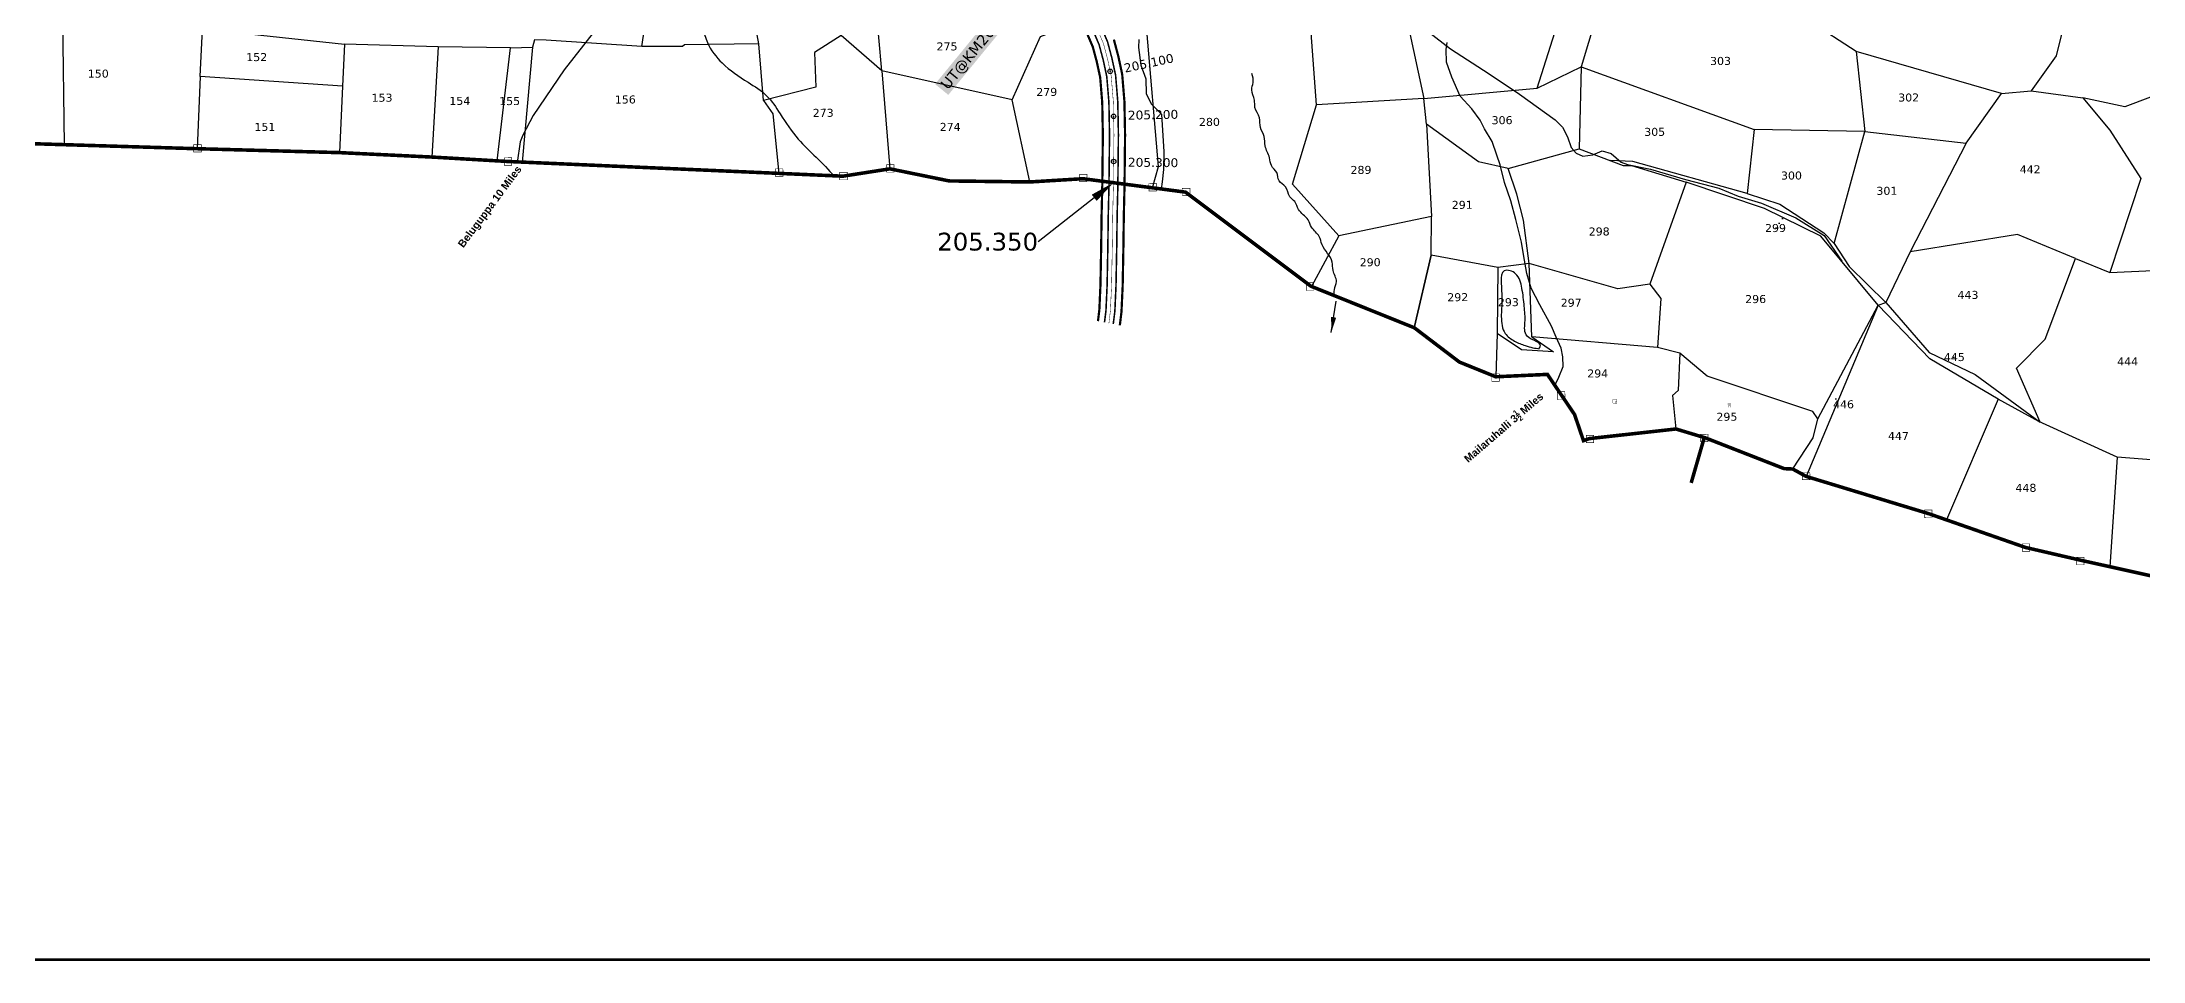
# Model space of a CAD drawing. Header units: inches. Extents: x 735322 to 750113, y 1636749 to 1642626.
# Drawn here: x 740635 to 745361, y 1636749 to 1638816 of the extents above; entities that cross this region are included whole.
import ezdxf
from ezdxf import colors
from ezdxf.entities.mleader import LeaderData, LeaderLine
from ezdxf.enums import TextEntityAlignment as Align
from ezdxf.math import Vec2, Vec3

# ---------------------------------------------------------------- set-up
doc = ezdxf.new("R2010")
doc.units = ezdxf.units.IN
doc.header["$MEASUREMENT"] = 0
doc.header["$PDMODE"] = 32
doc.header["$PDSIZE"] = 10
for name, pattern in [('ACAD_ISO02W100', [15, 12, -3]), ('DOT2', [0.125, 0, -0.125]), ('HIDDEN2', [0.1875, 0.125, -0.0625])]:
    doc.linetypes.add(name, pattern=pattern)
for name, color, linetype in [('CANAL1', 1, 'Continuous'), ('CART TRACK', 6, 'Continuous'), ('CSMark', 72, 'Continuous'), ('HILL', 247, 'Continuous'), ('PLOT', 7, 'Continuous'), ('PLOT NO', 7, 'Continuous'), ('SQUARE TANKS', 230, 'Continuous'), ('STRUCTURE', 5, 'Continuous'), ('TANKS-STREAM', 4, 'Continuous'), ('VILLAGE BOUNDRY', 5, 'Continuous'), ('VILLAGE STONES', 240, 'Continuous')]:
    doc.layers.add(name, color=color, linetype=linetype)
doc.styles.get("Standard").update_dxf_attribs({"font": 'verdana_0.ttf'})
doc.dimstyles.get("Standard").update_dxf_attribs({"dimtxt": 0.18, "dimasz": 35, "dimexe": 0.18, "dimexo": 0.0625, "dimgap": 0.09, "dimtad": 0, "dimtih": 1, "dimtoh": 1, "dimdec": 4, "dimzin": 0, "dimdsep": 46, "dimtxsty": 'Standard', "dimcen": 0.0935, "dimadec": 0, "dimazin": 0, "dimtfac": 1, "dimtdec": 4, "dimtofl": 0, "dimtmove": 0, "dimatfit": 3, "dimfxl": 0, "dimtolj": 1, "dimtzin": 0, "dimarcsym": 0})

msp = doc.modelspace()

# ---------------------------------------------------------------- linework, layer by layer
at = {"color": 3}
for p in [(743037.8, 1638750), (743045.5, 1638648.7), (743045.6, 1638547)]:
    msp.add_point(p, dxfattribs=at)
at = {"layer": 'CANAL1', "color": 1, "const_width": 5}
for points in [[(742985, 1638837), (742998.7, 1638804.9), (743007.6, 1638771.6), (743015.3, 1638736.1), (743019.9, 1638680), (743021.3, 1638607.3), (743020, 1638490.7), (743018.5, 1638427.7), (743017.5, 1638354.1), (743015.9, 1638269.1), (743013.4, 1638213), (743010.3, 1638188)], [(743046.1, 1638821.3), (743056.2, 1638783.3), (743064.8, 1638743.4), (743069.8, 1638682.5), (743071.3, 1638607.5), (743070, 1638489.9), (743068.5, 1638426.8), (743067.5, 1638353.3), (743065.9, 1638267.5), (743063.2, 1638208.8), (743059.5, 1638178.6)]]:
    msp.add_lwpolyline(points, dxfattribs=at)
at = {"layer": 'CANAL1', "color": 5, "const_width": 3.5}
for points in [[(742998.8, 1638842.9), (743012.9, 1638809.8), (743022.2, 1638775.1), (743030.1, 1638738.3), (743034.9, 1638680.7), (743036.3, 1638607.3), (743035, 1638490.5), (743033.5, 1638427.4), (743032.5, 1638353.9), (743030.9, 1638268.7), (743028.3, 1638211.7), (743025, 1638185.2)], [(743044.7, 1638181.5), (743048.3, 1638210), (743050.9, 1638268), (743052.5, 1638353.5), (743053.5, 1638427.1), (743055, 1638490.1), (743056.3, 1638607.4), (743054.9, 1638681.7), (743050, 1638741.2), (743041.6, 1638779.8), (743031.9, 1638816.4), (743017.1, 1638850.9)]]:
    msp.add_lwpolyline(points, dxfattribs=at)
at = {"layer": 'CANAL1', "color": 1, "linetype": 'HIDDEN2', "ltscale": 100, "const_width": 1}
msp.add_lwpolyline([(743008, 1638846.9), (743022.4, 1638813.1), (743031.9, 1638777.5), (743040.1, 1638739.7), (743044.9, 1638681.2), (743046.3, 1638607.4), (743045, 1638490.3), (743043.5, 1638427.2), (743042.5, 1638353.7), (743040.9, 1638268.3), (743038.3, 1638210.9), (743034.9, 1638183.3)], dxfattribs=at)
at = {"layer": 'CART TRACK'}
for points in [[(741874.9, 1638836.4), (741809.3, 1638753.5), (741739.8, 1638650.5), (741716.2, 1638606), (741710.5, 1638591.1), (741703.4, 1638544.9)], [(743730.7, 1638856.6), (743803.5, 1638800.9), (743890.5, 1638744.3), (743958.9, 1638698.8), (744038.6, 1638641.1), (744055.6, 1638624.5), (744066.6, 1638602.5), (744074.6, 1638578.8), (744085.9, 1638565.8), (744101.2, 1638559.2), (744123.8, 1638562.3), (744144.6, 1638571.3), (744165, 1638565.1), (744187.7, 1638545.7), (744201.4, 1638540.1), (744253.2, 1638529.6), (744332, 1638506.9), (744407, 1638486.8), (744450.9, 1638469.5), (744502.8, 1638453.2), (744580.5, 1638420.5), (744644.4, 1638380.7), (744683.9, 1638322.8)], [(743102.2, 1638821.5), (743101.3, 1638803.5), (743106.7, 1638763.5), (743117.9, 1638732.9), (743118.6, 1638699.3), (743130.5, 1638676.1), (743152.9, 1638653.3), (743155.4, 1638617.2), (743158.7, 1638569.5), (743157.9, 1638529.2), (743155.1, 1638501.1), (743152.8, 1638484.7)], [(744038.4, 1638043.5), (744047.5, 1638062.3), (744056.9, 1638086.1), (744056, 1638107.5), (744052.4, 1638127.5), (744041.3, 1638151.7), (744030.6, 1638176.6), (744004.1, 1638224.7), (743985.2, 1638262), (743975.1, 1638295.3), (743967.6, 1638338), (743962.9, 1638366), (743950.4, 1638416.5), (743939.4, 1638458.3), (743924.9, 1638499.7), (743915, 1638539.8), (743907.6, 1638561.4), (743897.1, 1638592.4), (743879.7, 1638620.4), (743870.3, 1638640), (743851.2, 1638665.9), (743825.1, 1638693.9), (743806.3, 1638736.5), (743794.5, 1638770.7), (743793.6, 1638798.8), (743795.6, 1638815.1)]]:
    msp.add_lwpolyline(points, dxfattribs=at)
msp.add_spline([(742055.6, 1639134.7), (742060.4, 1639111.8), (742060.4, 1639092.4), (742056.4, 1639062), (742052.7, 1639035.2), (742052.3, 1639004.3), (742054.6, 1638981.3), (742065.7, 1638958.7), (742088, 1638920.1), (742100.6, 1638897), (742109.6, 1638867.2), (742119.5, 1638846.2), (742131.7, 1638814.8), (742164.8, 1638768.8), (742223.2, 1638725.4), (742264.8, 1638695.1), (742295.1, 1638654.6), (742336.2, 1638597.3), (742376.3, 1638556.5), (742417.6, 1638514.3)], degree=3, dxfattribs=at)
at = {"layer": 'HILL'}
msp.add_spline([(744002.2, 1638126), (744005.5, 1638130.9), (743976.1, 1638154.1), (743970.9, 1638184.7), (743969.3, 1638221.5), (743964.1, 1638261.9), (743950, 1638294.6), (743937.3, 1638301.4), (743923.9, 1638300.9), (743917.6, 1638278.4), (743919.1, 1638234.9), (743917.7, 1638198.1), (743926.7, 1638160.3), (743947.3, 1638143.2), (743971.5, 1638133), (743988.9, 1638128.3), (744003.2, 1638125.6)], degree=3, dxfattribs=at)
at = {"layer": 'PLOT'}
for points in [[(745918.7, 1639098.3), (745833.1, 1639162.3), (745756.7, 1639087.1), (745742.8, 1639267.8), (745668.8, 1639394), (745646.1, 1639521.6), (745505.5, 1639501.6), (745436.9, 1639437.1), (745269.6, 1639438.7), (745254.6, 1639335.2), (745253, 1639137.6), (745165.7, 1638784.9), (745109.8, 1638706.1)], [(742258, 1638684.1), (742247.4, 1638812), (742217.9, 1638970.4), (742425.7, 1639205.5)], [(743707.6, 1638856.2), (743656.8, 1638991.5), (743890.7, 1639061.9), (744093.6, 1639012.7), (744165.5, 1638987.5), (744097.2, 1638760.1)], [(744716.4, 1638794.9), (744611.5, 1638862), (744542.3, 1638891.3), (744182.9, 1639028.1), (744165.5, 1638987.5)], [(743998.1, 1638712.1), (744093.6, 1639012.7)], [(742247.4, 1638812), (742080, 1638809.3), (742075.7, 1638805.7), (741983.8, 1638805.7), (742006.3, 1638956.1), (742002.6, 1638971.5)], [(743485.2, 1638897.3), (743602.6, 1638962.4), (743707.6, 1638856.2), (743743.7, 1638688.7)], [(742523.9, 1638751.4), (742510.6, 1638900.8)], [(742856.9, 1638501.1), (742817.4, 1638685.8), (742881.3, 1638828.6), (743084.8, 1638904.9)], [(743552, 1638380), (743447.7, 1638496.4), (743502, 1638674.5), (743485.2, 1638897.3), (743328.8, 1638906.5), (743240.6, 1638880.3), (743201.2, 1638845.4), (743120.4, 1638842)], [(740680.7, 1638867.8), (740684.8, 1638584.9)], [(740990.3, 1638738.7), (740995.7, 1638843.7), (741099, 1638834.2), (741315, 1638810.9)], [(743132.8, 1638487.9), (743146.2, 1638536.2), (743120.4, 1638842)], [(741526, 1638805), (741315, 1638810.9), (741310.9, 1638716.7), (741303.7, 1638567.1)], [(741688.4, 1638802.6), (741526, 1638805), (741511.6, 1638557.1)], [(741658.7, 1638548.5), (741688.4, 1638802.6), (741738.4, 1638804.5)], [(741983.8, 1638805.7), (741768.6, 1638820.4), (741742.9, 1638821.1), (741738.4, 1638804.5), (741715.2, 1638545.7)], [(742523.9, 1638751.4), (742432.4, 1638830.4), (742372.6, 1638792), (742375.8, 1638714.1), (742258, 1638684.1), (742279, 1638654.7), (742292, 1638520.4)], [(745042.7, 1638700.2), (744716.4, 1638794.9), (744735.5, 1638614.3)], [(741310.9, 1638716.7), (740990.3, 1638738.7), (740984, 1638575.9)], [(742817.4, 1638685.8), (742523.9, 1638751.4), (742542.3, 1638530.6)], [(743749.1, 1638631), (743743.7, 1638688.7), (743998.1, 1638712.1), (744097.2, 1638760.1), (744092.7, 1638575.5)], [(744097.2, 1638760.1), (744486.5, 1638619.4), (744470.6, 1638474.9), (744213.7, 1638546.9), (744162.7, 1638549)], [(744963.5, 1638588.2), (745042.7, 1638700.2), (745109.8, 1638706.1), (745226.1, 1638690.5), (745286.7, 1638617.8), (745356.4, 1638509.1), (745286.9, 1638297.3)], [(745647.8, 1638635.5), (745436.2, 1638713.3), (745320.4, 1638669.9), (745226.1, 1638690.5)], [(743743.7, 1638688.7), (743502, 1638674.5)], [(743932.8, 1638531.6), (743866.3, 1638546.4), (743749.1, 1638631), (743760.8, 1638423.7)], [(744735.5, 1638614.3), (744486.5, 1638619.4)], [(744666.6, 1638362.4), (744735.5, 1638614.3), (744963.5, 1638588.2), (744837.2, 1638343.9)], [(743980.2, 1638317.7), (743967.6, 1638415.1), (743952.7, 1638473.7), (743932.8, 1638531.6), (744092.7, 1638575.5), (744191.9, 1638538), (744210.9, 1638537.9), (744333.7, 1638500.8)], [(744765.7, 1638223.8), (744636.4, 1638379.4), (744509.5, 1638441.2), (744333.7, 1638500.8), (744251.7, 1638271.3), (744276.9, 1638239.3), (744269.3, 1638128.9)], [(744470.6, 1638474.9), (744544.7, 1638451.2), (744643.5, 1638386.9), (744666.6, 1638362.4), (744700.6, 1638311.1), (744783.1, 1638229.6)], [(743722, 1638173.1), (743759.6, 1638336.5), (743760.8, 1638423.7), (743552, 1638380), (743490.5, 1638266.1)], [(745209.4, 1638328.9), (745078.8, 1638383), (744837.2, 1638343.9), (744783.1, 1638229.6)], [(743910.1, 1638308.9), (743759.6, 1638336.5), (743722, 1638173.1)], [(743986.4, 1638152.8), (743980.2, 1638317.7), (743910.1, 1638308.9), (743908.6, 1638160.5)], [(744251.7, 1638271.3), (744180, 1638260.7), (743980.2, 1638317.7)], [(745130, 1637961), (745076.5, 1638082.5), (745141.5, 1638147.7), (745209.4, 1638328.9), (745286.9, 1638297.3), (745546.9, 1638309.4)], [(744573.3, 1637855.4), (744619.1, 1637925.5), (744629.9, 1637968.4), (744765.7, 1638223.8), (744783.1, 1638229.6), (744880.6, 1638117.4), (744984.1, 1638068.3), (745130, 1637961)], [(745035.5, 1638012.7), (744881.6, 1638103.4), (744765.7, 1638223.8), (744603.4, 1637838.8)], [(744319.2, 1638115.8), (744269.3, 1638128.9), (743986.4, 1638152.8), (744035.4, 1638118.9), (743962.9, 1638123.7), (743908.6, 1638160.5), (743905.2, 1638062.9)], [(744629.9, 1637968.4), (744618.6, 1637984.6), (744380.8, 1638064), (744319.2, 1638115.8), (744315.5, 1638032.1), (744302.9, 1638020.8), (744310.7, 1637945.4)], [(745303.4, 1637882.2), (745127, 1637962.3), (745035.5, 1638012.7), (744919.3, 1637740.9)], [(745695.2, 1637732.4), (745512.2, 1637865.4), (745303.4, 1637882.2), (745287, 1637635.6)]]:
    msp.add_lwpolyline(points, dxfattribs=at)
at = {"layer": 'PLOT NO', "linetype": 'DOT2', "ltscale": 100}
for points in [[(744535.9, 1638397.9), (744562.7, 1638436.1)], [(744935.7, 1638106.6), (744936.4, 1638084)], [(744670.3, 1638013.6), (744687.3, 1638000.3)]]:
    msp.add_lwpolyline(points, dxfattribs=at)
at = {"layer": 'SQUARE TANKS', "const_width": 0.504}
for points in [[(744168.8, 1638011.8), (744177.5, 1638011.9), (744177.5, 1638002.6), (744168.9, 1638002.6)], [(744171.9, 1638009), (744177.5, 1638009), (744177.5, 1638002.6), (744172, 1638002.6)], [(744174, 1638006.6), (744177.5, 1638006.6), (744177.5, 1638002.6), (744174, 1638002.6)], [(744423.9, 1638003.2), (744432.5, 1638003.3), (744432.6, 1637994), (744423.9, 1637994)], [(744427, 1638000.4), (744432.6, 1638000.4), (744432.6, 1637994), (744427, 1637994)], [(744429, 1637998), (744432.6, 1637998), (744432.6, 1637994), (744429, 1637994)]]:
    msp.add_lwpolyline(points, close=True, dxfattribs=at)
at = {"layer": 'STRUCTURE', "color": 5, "const_width": 5.82}
msp.add_lwpolyline([(735324.5, 1642425.8), (750031.3, 1642425.8), (750031.3, 1636751.6), (735324.5, 1636751.6)], close=True, dxfattribs=at)
at = {"layer": 'TANKS-STREAM'}
for points in [[(745017.7, 1639450.9), (745032.7, 1639449.8), (745055.1, 1639444.9), (745075, 1639446.8), (745090, 1639443.9), (745108.6, 1639447.1), (745126.4, 1639444.2), (745143.3, 1639450), (745155.3, 1639458.3), (745170.3, 1639463.1), (745182.4, 1639461.6), (745200.2, 1639464.9), (745216.7, 1639461.5), (745236.4, 1639466.2), (745259.1, 1639461.7), (745282.1, 1639463.6), (745302.1, 1639459.1), (745312.3, 1639462.4), (745323.3, 1639462.6), (745337.5, 1639459.7), (745356.4, 1639463.1), (745369, 1639464.6), (745383.6, 1639462.9), (745398.7, 1639467.3), (745406.4, 1639469.6), (745416.9, 1639470.3), (745427.4, 1639475.2), (745440.5, 1639478.7), (745446.5, 1639479.6), (745461.4, 1639489), (745471.6, 1639492.4), (745479.2, 1639499), (745482.2, 1639502.5), (745500.2, 1639507.3), (745511.5, 1639517.7), (745521.7, 1639522.6), (745537, 1639524.3), (745552.4, 1639533.5), (745568.8, 1639534.9), (745574.8, 1639535), (745582, 1639537.5), (745588.8, 1639539.1), (745602.3, 1639536.1), (745616.3, 1639540), (745635.4, 1639534.3), (745653.2, 1639532.4), (745662.1, 1639525.4), (745665.4, 1639513.1), (745664.4, 1639501.6), (745669.7, 1639490.5), (745667.1, 1639469.6), (745672.9, 1639454.5), (745674.2, 1639432.2), (745681.8, 1639414.1), (745686.4, 1639391.2), (745693.9, 1639374.8), (745703, 1639365.9), (745708.1, 1639348.9), (745722.1, 1639330.8), (745729.6, 1639309.9), (745740.7, 1639297.4), (745746.3, 1639279.1), (745753.8, 1639264), (745753.9, 1639247), (745758.6, 1639230), (745756, 1639211.9), (745761.6, 1639194.4), (745761.9, 1639172.1), (745765.8, 1639158.9), (745776, 1639155.1), (745792.1, 1639162.8), (745811.7, 1639162), (745829.9, 1639169.9), (745840.7, 1639168.7), (745847.9, 1639169.1), (745865.4, 1639162.3), (745874.4, 1639147.4), (745889.1, 1639140.1), (745904.6, 1639123.6), (745920.6, 1639115.4), (745930.4, 1639104.2), (745943.6, 1639094), (745953.4, 1639078.5), (745961.9, 1639066.9), (745963.4, 1639051.5), (745973.7, 1639037.2), (745977.1, 1639018.2), (745984.5, 1639007), (745989.1, 1638994.7), (745998.6, 1638988), (746009.4, 1638986.8), (746025.5, 1638979), (746041.7, 1638978), (746065.8, 1638968), (746078.2, 1638967.7), (746100.3, 1638957.9), (746109.1, 1638957.2), (746133.8, 1638945.9), (746153.2, 1638938.6), (746166.3, 1638937.7), (746172.4, 1638935.4), (746185.2, 1638937.9), (746201.8, 1638935.2), (746216.8, 1638941.1), (746240.4, 1638943.5), (746252.6, 1638950.2), (746258.8, 1638959), (746258.7, 1638970.5), (746268.1, 1638982.2), (746269.3, 1638992.2), (746266.3, 1638999.1), (746274.6, 1639014.7), (746275.9, 1639035), (746283.9, 1639047.7), (746291.1, 1639064.2), (746297.2, 1639073), (746311.5, 1639083.1), (746316, 1639093.5), (746330.2, 1639097.7), (746344.5, 1639098.5), (746360.1, 1639102.2), (746376.6, 1639101.1), (746397.6, 1639106.4), (746427.1, 1639104.8), (746469.9, 1639115.3), (746498.1, 1639116.5), (746514.6, 1639121.9), (746533.5, 1639124.6), (746549.7, 1639127.7), (746560.1, 1639134.8), (746578.4, 1639137.5), (746590.9, 1639144.2), (746611.8, 1639145.8), (746637.3, 1639158.4), (746655.2, 1639161.3), (746673.2, 1639170.6), (746706.7, 1639178.1), (746712.8, 1639185.3), (746732.1, 1639187.9), (746745.8, 1639195.6), (746761.4, 1639198.4), (746772.7, 1639203.4), (746790.2, 1639203.5), (746801.7, 1639208.7), (746819.7, 1639211.9), (746828.8, 1639209), (746832.6, 1639196), (746836.3, 1639185.6), (746839.5, 1639158.1), (746843.6, 1639146.6), (746846, 1639119.6), (746856.1, 1639098.4), (746862.7, 1639067.8), (746872, 1639052.4), (746882.6, 1639029.2), (746893.6, 1639013.8), (746901.4, 1638998.8), (746910.5, 1638988.6), (746920.5, 1638968.7), (746935.5, 1638955.8), (746949.7, 1638942.3), (746955.6, 1638925.9), (746951.7, 1638918.4), (746932.2, 1638918.9), (746917.9, 1638915.2), (746896.7, 1638915.8), (746880.8, 1638913.3), (746859.2, 1638917.3), (746848.4, 1638913.6), (746826, 1638919.9), (746810.8, 1638915.5), (746794, 1638918.2), (746775.3, 1638913), (746755.9, 1638910.5), (746744, 1638894.1), (746739.2, 1638882), (746729.6, 1638870.8), (746726.9, 1638861.4), (746714.2, 1638846), (746703.1, 1638829.4), (746694.9, 1638821.8), (746690.6, 1638819.5), (746681.1, 1638807.5), (746670.4, 1638798.7), (746664.3, 1638794.4), (746658.4, 1638790.6), (746647, 1638778.2), (746631.4, 1638767.5), (746616.5, 1638754.9), (746600.4, 1638750.6), (746580.4, 1638754.2), (746557.9, 1638752.8), (746536.4, 1638758.1), (746517.1, 1638756.8), (746493.4, 1638760.7), (746476.4, 1638759.6), (746456.3, 1638761.9), (746427.5, 1638765.8), (746408.5, 1638760.7), (746396, 1638752.4), (746372.3, 1638748.1), (746358.1, 1638741), (746346.7, 1638738.5), (746333.9, 1638726.8), (746325.6, 1638720.6), (746322.2, 1638710.9), (746306.2, 1638693.5), (746295.9, 1638672.5), (746282.8, 1638659.2), (746274.3, 1638637.1)], [(743542.4, 1638245.3), (743542.1, 1638258.8), (743546.8, 1638276.9), (743539.1, 1638302.3), (743537.5, 1638321), (743514.4, 1638360), (743508.2, 1638378.2), (743490.9, 1638399.3), (743483.1, 1638415.7), (743461.6, 1638439.5), (743453.1, 1638456.8), (743441.7, 1638468), (743432.3, 1638490.2), (743417.7, 1638503.5), (743412.6, 1638522.3), (743400.5, 1638537.8), (743396.3, 1638555.5), (743386.5, 1638582.2), (743384.3, 1638603), (743376, 1638623.3), (743373.5, 1638645.7), (743363.5, 1638668.6), (743362.4, 1638685.4), (743356.1, 1638708.4), (743359.5, 1638724.7), (743356.6, 1638745.1)]]:
    msp.add_spline(points, degree=3, dxfattribs=at)
at = {"layer": 'VILLAGE BOUNDRY', "color": 5, "linetype": 'ACAD_ISO02W100', "ltscale": 2, "const_width": 8}
msp.add_lwpolyline([(745472.1, 1637594.5), (745219.4, 1637650.6), (745096.7, 1637679), (744879.6, 1637754.8), (744603.4, 1637838.8), (744573.3, 1637855.4), (744554.1, 1637856.2), (744376.9, 1637925.4), (744310.7, 1637945.4), (744115.8, 1637923.8), (744102.6, 1637919.1), (744082.5, 1637978), (744021.5, 1638068.2), (743905.2, 1638062.9), (743823.4, 1638096), (743722, 1638173.1), (743489.4, 1638266.6), (743207.3, 1638478.2), (742976.6, 1638508.4), (742856.9, 1638501.1), (742675.5, 1638503.4), (742542.3, 1638530.6), (742436.5, 1638514.1), (742292.8, 1638520.4), (741682.2, 1638547.2), (741510.3, 1638557.2), (741303.7, 1638567.1), (740984, 1638575.9), (740431.1, 1638592.7)], dxfattribs=at)
at = {"layer": 'VILLAGE BOUNDRY', "linetype": 'ACAD_ISO02W100', "ltscale": 2, "const_width": 8}
msp.add_lwpolyline([(744374.4, 1637926.2), (744344.9, 1637824.1)], dxfattribs=at)
at = {"layer": 'VILLAGE STONES', "const_width": 1.34}
for points in [[(740976, 1638585), (740992.8, 1638585.1), (740992.9, 1638568.3), (740976.1, 1638568.2)], [(741674.6, 1638555.4), (741691.4, 1638555.5), (741691.4, 1638538.7), (741674.6, 1638538.6)], [(742284.6, 1638530.6), (742301.4, 1638530.7), (742301.5, 1638513.9), (742284.7, 1638513.8)], [(742429.4, 1638522.7), (742446.2, 1638522.7), (742446.2, 1638505.9), (742429.4, 1638505.9)], [(742534.8, 1638539.9), (742551.6, 1638540), (742551.7, 1638523.2), (742534.9, 1638523.1)], [(742969, 1638518.3), (742985.8, 1638518.4), (742985.9, 1638501.6), (742969.1, 1638501.5)], [(743124.8, 1638497.7), (743141.6, 1638497.8), (743141.7, 1638481), (743124.9, 1638480.9)], [(743200.4, 1638486.8), (743217.2, 1638486.9), (743217.3, 1638470.1), (743200.5, 1638470)], [(743479.1, 1638274.4), (743495.9, 1638274.5), (743496, 1638257.7), (743479.2, 1638257.6)], [(743896.4, 1638069.4), (743913.2, 1638069.5), (743913.3, 1638052.7), (743896.5, 1638052.6)], [(744043.9, 1638029.2), (744060.7, 1638029.3), (744060.8, 1638012.5), (744044, 1638012.4)], [(744365.9, 1637933.6), (744382.7, 1637933.7), (744382.8, 1637916.9), (744366, 1637916.8)], [(744108.8, 1637931.3), (744125.6, 1637931.3), (744125.7, 1637914.5), (744108.9, 1637914.5)], [(744595.1, 1637848.2), (744611.9, 1637848.3), (744612, 1637831.5), (744595.2, 1637831.4)], [(744870.1, 1637763), (744886.9, 1637763.1), (744887, 1637746.3), (744870.2, 1637746.2)], [(745089.8, 1637687.1), (745106.6, 1637687.1), (745106.7, 1637670.3), (745089.9, 1637670.3)], [(745211.9, 1637656.6), (745228.7, 1637656.7), (745228.8, 1637639.9), (745212, 1637639.8)]]:
    msp.add_lwpolyline(points, close=True, dxfattribs=at)

# ---------------------------------------------------------------- texts
at = {"layer": 'CART TRACK', "color": 0, "char_height": 17, "width": 410.13, "attachment_point": 2}
for s, insert, rotation in [('\\A1;{\\fArial|b1|i0|c0|p34;Beluguppa 10 Miles}', (741635, 1638450.8), 53.3565), ('\\A1;{\\fArial|b1|i0|c0|p34;Mailaruhalli 3\\H0.7x;\\S1/2;\\H1.4286x; Miles\\P }', (743913.8, 1637959.5), 40.6542)]:
    msp.add_mtext(s, dxfattribs=dict(at, insert=insert, rotation=rotation))
at = {"layer": 'CSMark', "color": 1}
for s, rotation, p in [('205.100', 12.1597, (743069.2, 1638756.6)), ('205.200', 1.1222, (743077.5, 1638651.2)), ('205.300', 359.3677, (743077.6, 1638545.6))]:
    msp.add_text(s, height=20, rotation=rotation, dxfattribs=at).set_placement(p, align=Align.MIDDLE_LEFT)
at = {"layer": 'PLOT NO', "linetype": 'DOT2'}
for s, p in [('152', (741117.8, 1638782)), ('153', (741399.6, 1638690.6)), ('154', (741574.6, 1638683.5)), ('151', (741136, 1638625))]:
    msp.add_text(s, height=18, rotation=0.2929, dxfattribs=at).set_placement(p, align=Align.MIDDLE_CENTER)
at = {"layer": 'PLOT NO', "linetype": 'DOT2', "ltscale": 100}
for s, p in [('275', (742670.8, 1638806)), ('303', (744410.9, 1638773.3)), ('155', (741686.7, 1638683.1)), ('156', (741946.9, 1638686.6)), ('279', (742895.1, 1638703.6)), ('302', (744834.2, 1638691.1)), ('273', (742392.1, 1638656.6)), ('280', (743261.1, 1638636.2)), ('306', (743919.5, 1638640.1)), ('274', (742677.8, 1638625)), ('305', (744262.8, 1638613.8)), ('289', (743602, 1638528.2)), ('300', (744570.5, 1638515.6)), ('442', (745107.5, 1638529.5)), ('291', (743829.8, 1638449.6)), ('301', (744785.2, 1638481.2)), ('299', (744534.6, 1638397.5)), ('298', (744137.9, 1638389.7)), ('290', (743622.7, 1638320.5)), ('292', (743819.8, 1638241.9)), ('293', (743933.6, 1638230.7)), ('297', (744074.9, 1638229.5)), ('296', (744489.9, 1638237.7)), ('443', (744967.6, 1638247)), ('294', (744134.7, 1638070.4)), ('445', (744937, 1638107.2)), ('444', (745326.9, 1638097.4)), ('295', (744425.2, 1637973)), ('446', (744687.6, 1638000.9)), ('447', (744811.2, 1637929.7)), ('448', (745098, 1637813))]:
    msp.add_text(s, height=18, rotation=0.2929, dxfattribs=at).set_placement(p, align=Align.MIDDLE_CENTER)
at = {"layer": 'PLOT NO'}
msp.add_text('150', height=18, rotation=0.2929, dxfattribs=at).set_placement((740761.2, 1638744.8), align=Align.MIDDLE_CENTER)
at = {"layer": 'STRUCTURE', "color": 5, "insert": (742654, 1638722.3), "char_height": 24.033, "width": 264.388, "attachment_point": 1, "rotation": 50.6518, "bg_fill": 1, "box_fill_scale": 1.3, "bg_fill_color": 7, "bg_fill_true_color": 16777215, "bg_fill_transparency": 4390977}
msp.add_mtext('UT@KM204.825', dxfattribs=at)

# ---------------------------------------------------------------- leaders
at = {"layer": 'TANKS-STREAM', "color": 5}
msp.add_leader([(743535.1, 1638162.1), (743546.3, 1638232.9)], dimstyle='Standard', override={"dimgap": 0.09, "dimtad": 0}, dxfattribs=at)
at = {"layer": 'VILLAGE STONES', "color": 5}
ml = msp.add_multileader_mtext('Standard', dxfattribs=at)
ml.set_content('205.350', color=5)
ml.set_leader_properties()
ml.build(insert=Vec2(0, 0))
ml.multileader.update_dxf_attribs({"dogleg_length": 0.36, "arrow_head_size": 55})
ctx = ml.context
ctx.base_point, ctx.char_height, ctx.arrow_head_size, ctx.landing_gap_size, ctx.plane_origin = Vec3(742653.6, 1638366.5), 40, 55, 0.09, Vec3(742312.6, 1638174.7)
ctx.text_align_type = 2
notes = []
notes.append((ctx, [(1, (1, 1, 0), (742876, 1638366.5), (-1, 0), 0.36, [(0, [(743045.1, 1638499.4)], 0, [])])]))
ctx.mtext.insert, ctx.mtext.alignment, ctx.mtext.flow_direction = Vec3(742875.6, 1638386.9), 3, 5
for ctx, leaders in notes:
    for number, flags, end, landing, length, lines in leaders:
        leader = LeaderData()
        leader.index, (leader.has_last_leader_line, leader.has_dogleg_vector, leader.attachment_direction) = number, flags
        leader.last_leader_point, leader.dogleg_vector, leader.dogleg_length = Vec3(end), Vec3(landing), length
        for number, points, colour, breaks in lines:
            line = LeaderLine()
            line.index, line.vertices, line.color, line.breaks = number, Vec3.list(points), colors.encode_raw_color(colour), breaks
            leader.lines.append(line)
        ctx.leaders.append(leader)

doc.saveas('drawing.dxf')
